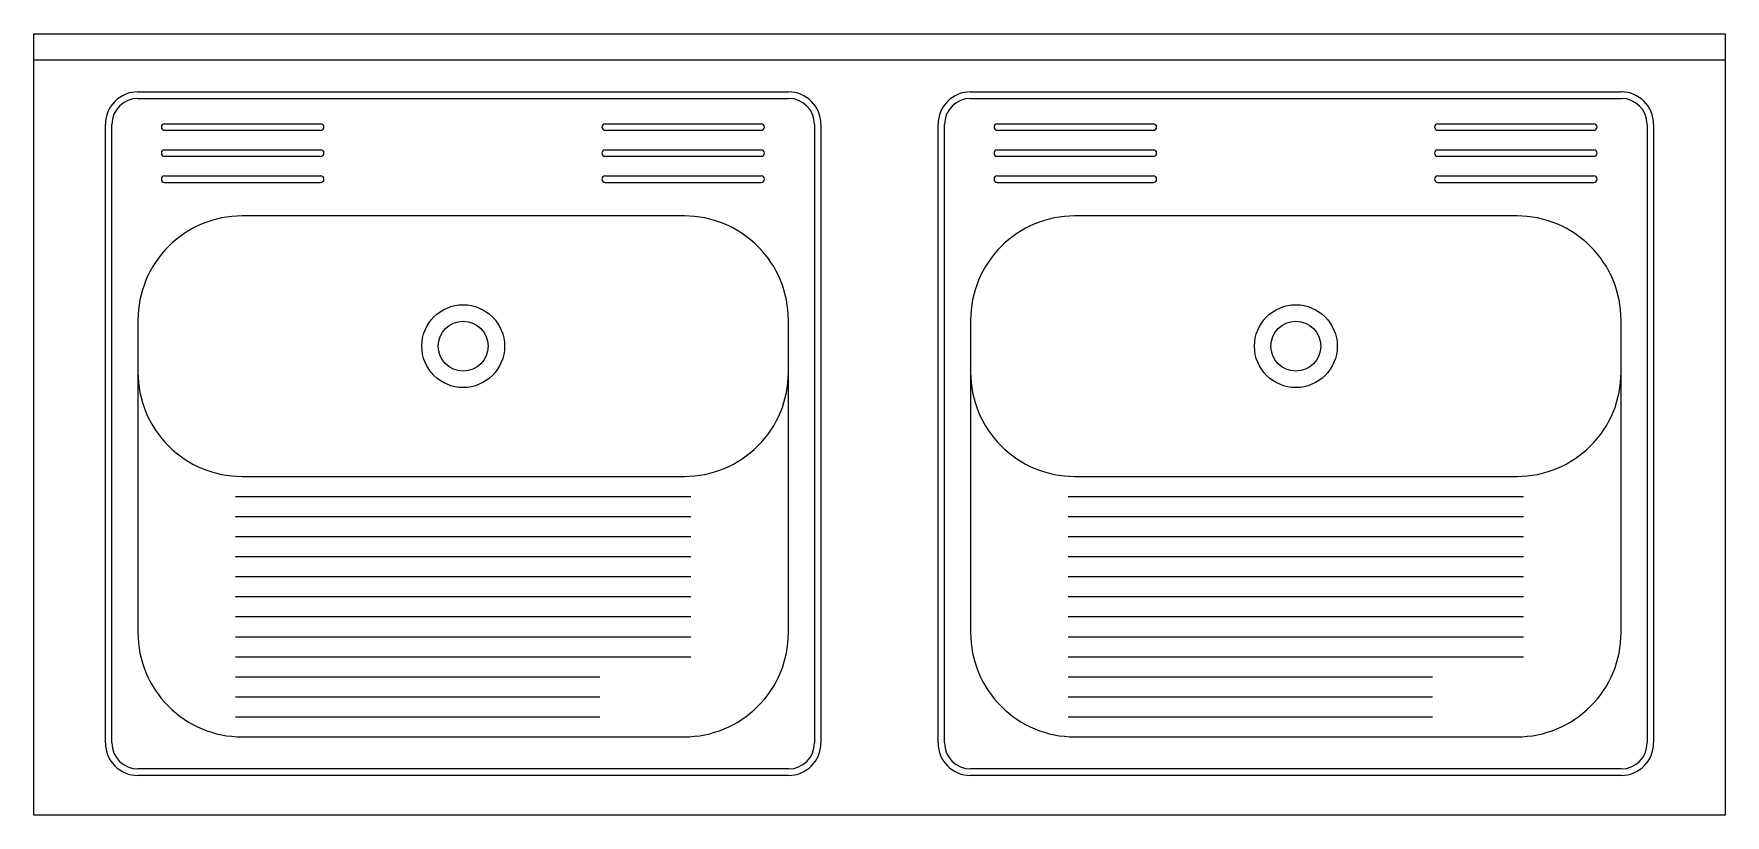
# Model space of a CAD drawing. Extents: x 2528 to 3828, y 2048 to 2648.
import ezdxf

# ---------------------------------------------------------------- set-up
doc = ezdxf.new("R2010")
doc.units = 0
doc.header["$LTSCALE"] = 450
doc.layers.get('0').update_dxf_attribs({"linetype": 'CONTINUOUS'})

msp = doc.modelspace()

# ---------------------------------------------------------------- linework, layer by layer
for p, q in [((2528.3, 2647.5), (3828.3, 2647.5)), ((2528.3, 2047.5), (2528.3, 2647.5)), ((3828.3, 2647.5), (3828.3, 2047.5)), ((2528.3, 2627.5), (3828.3, 2627.5)), ((2608.3, 2603), (3108.3, 2603)), ((3248.3, 2603), (3748.3, 2603)), ((2608.3, 2598), (3108.3, 2598)), ((3248.3, 2598), (3748.3, 2598)), ((2583.3, 2103), (2583.3, 2578)), ((2588.3, 2103), (2588.3, 2578)), ((2628.8, 2578.5), (2748.8, 2578.5)), ((2967.4, 2578.5), (3087.4, 2578.5)), ((3128.3, 2578), (3128.3, 2103)), ((3133.3, 2578), (3133.3, 2103)), ((3223.3, 2103), (3223.3, 2578)), ((3228.3, 2103), (3228.3, 2578)), ((3268.8, 2578.5), (3388.8, 2578.5)), ((3607.4, 2578.5), (3727.4, 2578.5)), ((3768.3, 2578), (3768.3, 2103)), ((3773.3, 2578), (3773.3, 2103)), ((2628.8, 2573.5), (2748.8, 2573.5)), ((2967.4, 2573.5), (3087.4, 2573.5)), ((3268.8, 2573.5), (3388.8, 2573.5)), ((3607.4, 2573.5), (3727.4, 2573.5)), ((2628.8, 2558.5), (2748.8, 2558.5)), ((2628.8, 2553.5), (2748.8, 2553.5)), ((2967.4, 2558.5), (3087.4, 2558.5)), ((2967.4, 2553.5), (3087.4, 2553.5)), ((3268.8, 2558.5), (3388.8, 2558.5)), ((3268.8, 2553.5), (3388.8, 2553.5)), ((3607.4, 2558.5), (3727.4, 2558.5)), ((3607.4, 2553.5), (3727.4, 2553.5)), ((2628.8, 2538.5), (2748.8, 2538.5)), ((2967.4, 2538.5), (3087.4, 2538.5)), ((3268.8, 2538.5), (3388.8, 2538.5)), ((3607.4, 2538.5), (3727.4, 2538.5)), ((2628.8, 2533.5), (2748.8, 2533.5)), ((2967.4, 2533.5), (3087.4, 2533.5)), ((3268.8, 2533.5), (3388.8, 2533.5)), ((3607.4, 2533.5), (3727.4, 2533.5)), ((2683.3, 2292.3), (3033.3, 2292.3)), ((3323.3, 2292.3), (3673.3, 2292.3)), ((2683.3, 2276.9), (3033.3, 2276.9)), ((3323.3, 2276.9), (3673.3, 2276.9)), ((2683.3, 2261.5), (3033.3, 2261.5)), ((3323.3, 2261.5), (3673.3, 2261.5)), ((2683.3, 2246.1), (3033.3, 2246.1)), ((3323.3, 2246.1), (3673.3, 2246.1)), ((2683.3, 2230.7), (3033.3, 2230.7)), ((3323.3, 2230.7), (3673.3, 2230.7)), ((2683.3, 2215.4), (3033.3, 2215.4)), ((3323.3, 2215.4), (3673.3, 2215.4)), ((2683.3, 2200), (3033.3, 2200)), ((3323.3, 2200), (3673.3, 2200)), ((2683.3, 2184.6), (3033.3, 2184.6)), ((3323.3, 2184.6), (3673.3, 2184.6)), ((2683.3, 2169.2), (3033.3, 2169.2)), ((3323.3, 2169.2), (3673.3, 2169.2)), ((2683.3, 2153.8), (2963.3, 2153.8)), ((3323.3, 2153.8), (3603.3, 2153.8)), ((2683.3, 2138.4), (2963.3, 2138.4)), ((3323.3, 2138.4), (3603.3, 2138.4)), ((2683.3, 2123), (2963.3, 2123)), ((3323.3, 2123), (3603.3, 2123)), ((3108.3, 2083), (2608.3, 2083)), ((3748.3, 2083), (3248.3, 2083)), ((3108.3, 2078), (2608.3, 2078)), ((3748.3, 2078), (3248.3, 2078)), ((3828.3, 2047.5), (2528.3, 2047.5))]:
    msp.add_line(p, q)
for points in [[(2688.3, 2507.7, 0.414214), (2608.3, 2427.7), (2608.3, 2187.7, 0.414214), (2688.3, 2107.7), (3028.3, 2107.7, 0.414214), (3108.3, 2187.7), (3108.3, 2427.7, 0.414214), (3028.3, 2507.7)], [(3328.3, 2507.7, 0.414214), (3248.3, 2427.7), (3248.3, 2187.7, 0.414214), (3328.3, 2107.7), (3668.3, 2107.7, 0.414214), (3748.3, 2187.7), (3748.3, 2427.7, 0.414214), (3668.3, 2507.7)]]:
    msp.add_lwpolyline(points, format="xyb", close=True)
for points in [[(2608.3, 2387.7, 0.414214), (2688.3, 2307.7), (3028.3, 2307.7, 0.414214), (3108.3, 2387.7)], [(3248.3, 2387.7, 0.414214), (3328.3, 2307.7), (3668.3, 2307.7, 0.414214), (3748.3, 2387.7)]]:
    msp.add_lwpolyline(points, format="xyb")
for centre, radius in [((2858.3, 2407.7), 31.8), ((3498.3, 2407.7), 31.8), ((2858.3, 2407.7), 19.1), ((3498.3, 2407.7), 19.1)]:
    msp.add_circle(centre, radius)
for centre, radius, start, end in [((2608.3, 2578), 25, 90, 180), ((3108.3, 2578), 25, 0, 90), ((3248.3, 2578), 25, 90, 180), ((3748.3, 2578), 25, 0, 90), ((2608.3, 2578), 20, 90, 180), ((3108.3, 2578), 20, 0, 90), ((3248.3, 2578), 20, 90, 180), ((3748.3, 2578), 20, 0, 90), ((2628.8, 2576), 2.5, 90, 270), ((2748.8, 2576), 2.5, 270, 90), ((2967.4, 2576), 2.5, 90, 270), ((3087.4, 2576), 2.5, 270, 90), ((3268.8, 2576), 2.5, 90, 270), ((3388.8, 2576), 2.5, 270, 90), ((3607.4, 2576), 2.5, 90, 270), ((3727.4, 2576), 2.5, 270, 90), ((2628.8, 2556), 2.5, 90, 270), ((2748.8, 2556), 2.5, 270, 90), ((2967.4, 2556), 2.5, 90, 270), ((3087.4, 2556), 2.5, 270, 90), ((3268.8, 2556), 2.5, 90, 270), ((3388.8, 2556), 2.5, 270, 90), ((3607.4, 2556), 2.5, 90, 270), ((3727.4, 2556), 2.5, 270, 90), ((2628.8, 2536), 2.5, 90, 270), ((2748.8, 2536), 2.5, 270, 90), ((2967.4, 2536), 2.5, 90, 270), ((3087.4, 2536), 2.5, 270, 90), ((3268.8, 2536), 2.5, 90, 270), ((3388.8, 2536), 2.5, 270, 90), ((3607.4, 2536), 2.5, 90, 270), ((3727.4, 2536), 2.5, 270, 90), ((2608.3, 2103), 25, 180, 270), ((2608.3, 2103), 20, 180, 270), ((3108.3, 2103), 20, 270, 0), ((3108.3, 2103), 25, 270, 0), ((3248.3, 2103), 25, 180, 270), ((3248.3, 2103), 20, 180, 270), ((3748.3, 2103), 25, 270, 0), ((3748.3, 2103), 20, 270, 0)]:
    msp.add_arc(centre, radius, start, end)

doc.saveas('drawing.dxf')
